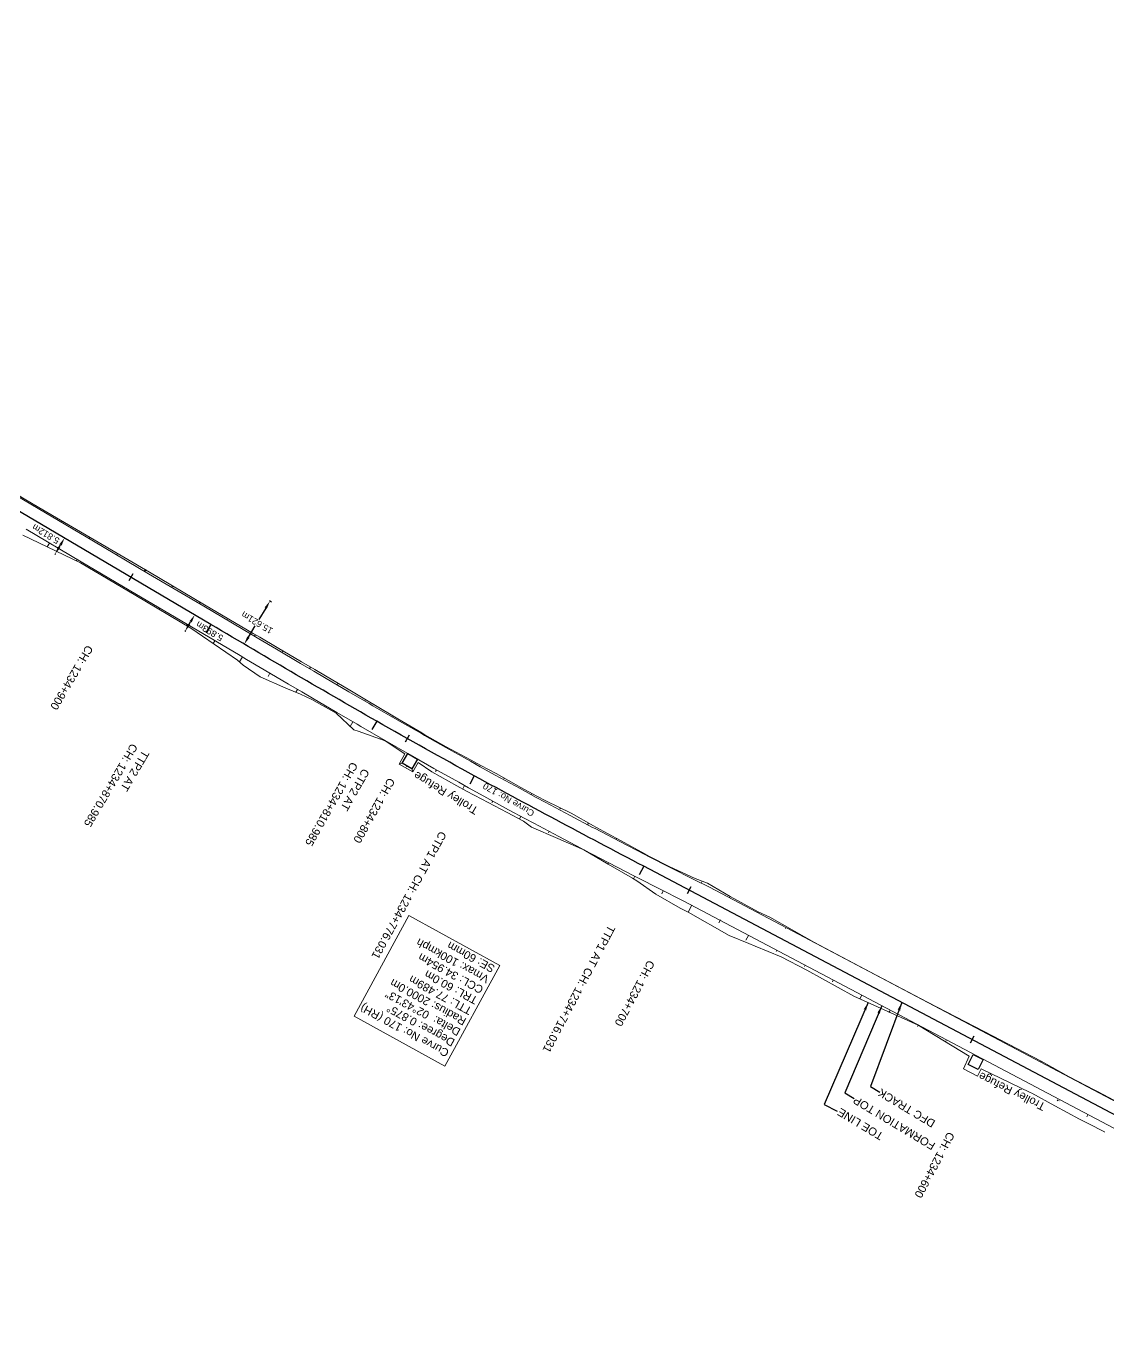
# Model space of a CAD drawing. Header units: metres. Extents: x 593990 to 611207, y 3401545 to 3411811.
# Drawn here: x 607762.8 to 608100.7, y 3403319.5 to 3403731.6 of the extents above; entities that cross this region are included whole.
import ezdxf
from ezdxf.enums import TextEntityAlignment as Align

# ---------------------------------------------------------------- set-up
doc = ezdxf.new("R2010")
doc.units = ezdxf.units.M
doc.header["$MEASUREMENT"] = 0
doc.linetypes.add('CENTER2', pattern=[1.125, 0.75, -0.125, 0.125, -0.125])
for name, color, linetype, lineweight in [('C-ALIG-DG-CURVE', 1, 'CENTER2', 70), ('C-ALIG-DG-LINE', 1, 'CENTER2', 70), ('C-ALIG-DG-SPIRAL', 1, 'CENTER2', 70), ('C-ALIG-LABL-DG', 1, 'Continuous', 25), ('C-ALIG-LABL-DG-MARK', 1, 'Continuous', 25), ('Proposed Curve_Details', 10, 'Continuous', 0), ('PROPOSED DFCC TOE LINE', 239, 'Continuous', 0), ('PROPOSED DFCC TOE SLOPES', 239, 'Continuous', 0), ('PROPOSED DFCC TRACK', 1, 'Continuous', 0), ('PROPOSED FORMATION LINE - PLAN', 187, 'Continuous', 0)]:
    doc.layers.add(name, color=color, linetype=linetype, lineweight=lineweight)
doc.layers.add('Trolley Refuse', color=10, linetype='Continuous')
doc.styles.add('Arial', font='arial.ttf')
doc.styles.get("Standard").update_dxf_attribs({"font": 'arial.ttf'})
doc.styles.add('Style-Arial', font='arial.ttf')
doc.dimstyles.new('ISO-25', dxfattribs={"dimtxt": 2.5, "dimasz": 2.5, "dimexe": 1.25, "dimexo": 0.625, "dimtad": 1, "dimtxsty": 'Standard', "dimcen": 2.5, "dimadec": 0, "dimazin": 0, "dimtfac": 1, "dimtmove": 0, "dimatfit": 3, "dimfxl": 1, "dimarcsym": 0})
doc.dimstyles.get("Standard").update_dxf_attribs({"dimtxt": 0.18, "dimasz": 0.18, "dimexe": 0.18, "dimexo": 0.0625, "dimgap": 0.09, "dimtad": 0, "dimtih": 1, "dimtoh": 1, "dimdec": 4, "dimzin": 0, "dimdsep": 46, "dimtxsty": 'Standard', "dimcen": 0.09, "dimadec": 0, "dimazin": 0, "dimtfac": 1, "dimtdec": 4, "dimtofl": 0, "dimtmove": 0, "dimatfit": 3, "dimfxl": 1, "dimtolj": 1, "dimtzin": 0, "dimarcsym": 0})

# ---------------------------------------------------------------- blocks, each defined once
blk = doc.blocks.new('*D270')
at = {"layer": 'Defpoints', "color": 0, "transparency": 16777216}
for p in [(607774.72, 3403571.78), (607774.97, 3403571.64), (607772.01, 3403566.63, 263.01)]:
    blk.add_point(p, dxfattribs=at)
at = {"layer": 'PROPOSED DFCC TRACK', "color": 0, "lineweight": -2, "transparency": 16777216}
for p, q in [((607774.86, 3403571.7), (607774.62, 3403571.84)), ((607773.04, 3403568.93), (607773.45, 3403569.63)), ((607771.91, 3403566.69), (607771.66, 3403566.84))]:
    blk.add_line(p, q, dxfattribs=at)
at = {"layer": 'PROPOSED DFCC TRACK', "color": 0, "transparency": 16777216}
for points in [[(607773.1, 3403569.84), (607773.81, 3403569.42), (607774.72, 3403571.78)], [(607772.68, 3403569.14), (607773.4, 3403568.72), (607771.77, 3403566.77)]]:
    blk.add_solid(points, dxfattribs=at)
at = {"layer": 'PROPOSED DFCC TRACK', "color": 0, "lineweight": 0, "transparency": 16777216, "insert": (607768.87, 3403573.07), "char_height": 2, "attachment_point": 5, "rotation": 149, "style": 'Style-Arial'}
blk.add_mtext('\\A1;5.812m', dxfattribs=at)
blk = doc.blocks.new('TerminatorOpen_0.5')
at = {"color": 0, "linetype": 'ByBlock', "lineweight": -2}
for q in [(-1, 0.25), (-1, 0), (-1, -0.25)]:
    blk.add_line((0, 0), q, dxfattribs=at)
blk = doc.blocks.new('*D271')
at = {"layer": 'Defpoints', "color": 0, "transparency": 16777216}
for p in [(607815.4, 3403547.77), (607815.78, 3403547.56), (607812.78, 3403542.48, 262.9)]:
    blk.add_point(p, dxfattribs=at)
at = {"layer": 'PROPOSED DFCC TRACK', "color": 0, "lineweight": -2, "transparency": 16777216}
for p, q in [((607815.67, 3403547.62), (607815.3, 3403547.84)), ((607812.67, 3403542.54), (607812.3, 3403542.76)), ((607813.68, 3403544.85), (607814.13, 3403545.62))]:
    blk.add_line(p, q, dxfattribs=at)
at = {"layer": 'PROPOSED DFCC TRACK', "color": 0, "transparency": 16777216}
for points in [[(607813.77, 3403545.83), (607814.49, 3403545.41), (607815.4, 3403547.77)], [(607813.32, 3403545.06), (607814.04, 3403544.64), (607812.41, 3403542.7)]]:
    blk.add_solid(points, dxfattribs=at)
at = {"layer": 'PROPOSED DFCC TRACK', "color": 0, "lineweight": 0, "transparency": 16777216, "insert": (607820.06, 3403542.68), "char_height": 2, "attachment_point": 5, "rotation": 149, "style": 'Style-Arial'}
blk.add_mtext('\\A1;5.893m', dxfattribs=at)
blk = doc.blocks.new('*D244')
at = {"layer": 'Defpoints', "color": 0, "transparency": 16777216}
for p in [(607838.9, 3403552.05), (607839.5, 3403551.69), (607831.49, 3403538.28)]:
    blk.add_point(p, dxfattribs=at)
at = {"layer": 'PROPOSED DFCC TRACK', "color": 0, "lineweight": -2, "transparency": 16777216}
for p, q in [((607839.4, 3403551.76), (607838.79, 3403552.12)), ((607837.61, 3403549.91), (607835.48, 3403546.33)), ((607832.17, 3403540.79), (607834.3, 3403544.37)), ((607831.38, 3403538.35), (607830.78, 3403538.71))]:
    blk.add_line(p, q, dxfattribs=at)
at = {"layer": 'PROPOSED DFCC TRACK', "color": 0, "transparency": 16777216}
for points in [[(607837.26, 3403550.12), (607837.97, 3403549.69), (607838.9, 3403552.05)], [(607831.81, 3403541), (607832.52, 3403540.58), (607830.88, 3403538.64)]]:
    blk.add_solid(points, dxfattribs=at)
at = {"layer": 'PROPOSED DFCC TRACK', "color": 0, "lineweight": 0, "transparency": 16777216, "insert": (607834.89, 3403545.35), "char_height": 2, "attachment_point": 5, "rotation": 149, "style": 'Style-Arial'}
blk.add_mtext('\\A1;15.621m', dxfattribs=at)
blk = doc.blocks.new('Tick Hor')
blk.add_lwpolyline([(-0.5, 0), (0.5, 0)])

msp = doc.modelspace()

# ---------------------------------------------------------------- linework, layer by layer
at = {"layer": 'C-ALIG-DG-CURVE', "color": 1, "linetype": 'Continuous', "lineweight": 30, "flags": 128}
msp.add_lwpolyline([(607902.7888, 3403497.5195, -0.00436933), (607872.2723, 3403514.5643)], format="xyb", dxfattribs=at)
at = {"layer": 'C-ALIG-DG-LINE', "color": 1, "linetype": 'Continuous', "lineweight": 30, "flags": 128}
for points in [[(607820.4475, 3403544.7986), (607503.8719, 3403731.6164)], [(608233.0328, 3403322.878), (607955.7101, 3403469.2483)]]:
    msp.add_lwpolyline(points, dxfattribs=at)
at = {"layer": 'C-ALIG-DG-SPIRAL', "color": 1, "linetype": 'Continuous', "lineweight": 30, "flags": 128}
for points in [[(607872.2723, 3403514.5643), (607870.5913, 3403515.5237), (607868.9112, 3403516.4846), (607867.232, 3403517.447), (607865.5536, 3403518.4109), (607863.876, 3403519.3763), (607862.1993, 3403520.343), (607860.5232, 3403521.3109), (607858.8479, 3403522.2802), (607857.1733, 3403523.2506), (607855.4994, 3403524.2223), (607853.8261, 3403525.195), (607852.1534, 3403526.1687), (607850.4812, 3403527.1434), (607848.8097, 3403528.1191), (607847.1386, 3403529.0957), (607845.468, 3403530.0731), (607843.7979, 3403531.0512), (607842.1282, 3403532.0302), (607840.459, 3403533.0097), (607838.79, 3403533.9899), (607837.1215, 3403534.9707), (607835.4532, 3403535.952), (607833.7852, 3403536.9338), (607832.1174, 3403537.916), (607830.4499, 3403538.8986), (607828.7826, 3403539.8814), (607827.1154, 3403540.8646), (607825.4483, 3403541.8479), (607823.7813, 3403542.8314), (607822.1144, 3403543.815), (607820.4475, 3403544.7986)], [(607955.7101, 3403469.2483), (607953.9984, 3403470.1518), (607952.2868, 3403471.0552), (607950.5751, 3403471.9588), (607948.8636, 3403472.8626), (607947.1522, 3403473.7666), (607945.4409, 3403474.6708), (607943.7298, 3403475.5754), (607942.0189, 3403476.4803), (607940.3083, 3403477.3857), (607938.5978, 3403478.2915), (607936.8877, 3403479.1979), (607935.1779, 3403480.1049), (607933.4684, 3403481.0125), (607931.7593, 3403481.9208), (607930.0505, 3403482.8298), (607928.3423, 3403483.7397), (607926.6344, 3403484.6504), (607924.9271, 3403485.562), (607923.2202, 3403486.4746), (607921.5139, 3403487.3881), (607919.8082, 3403488.3028), (607918.103, 3403489.2185), (607916.3985, 3403490.1355), (607914.6947, 3403491.0536), (607912.9915, 3403491.9731), (607911.2891, 3403492.8938), (607909.5874, 3403493.816), (607907.8865, 3403494.7395), (607906.1864, 3403495.6646), (607904.4871, 3403496.5912), (607902.7887, 3403497.5194)]]:
    msp.add_lwpolyline(points, dxfattribs=at)
at = {"layer": 'C-ALIG-LABL-DG-MARK', "color": 1, "linetype": 'Continuous', "lineweight": 25}
for p, q in [((607820.4475, 3403544.7986), (607818.9228, 3403542.2149)), ((607872.2723, 3403514.5643), (607870.7866, 3403511.9581)), ((607902.7888, 3403497.5195), (607901.3488, 3403494.8877)), ((607955.7101, 3403469.2483), (607954.3098, 3403466.5952))]:
    msp.add_line(p, q, dxfattribs=at)
at = {"layer": 'Proposed Curve_Details'}
msp.add_lwpolyline([(607893.6129, 3403406.7755), (607910.7263, 3403438.2581), (607882.3573, 3403453.8663), (607865.2439, 3403422.3837)], close=True, dxfattribs=at)
at = {"layer": 'PROPOSED DFCC TOE LINE', "lineweight": 0, "flags": 128}
for points in [[(607749.4793, 3403591.4273), (607766.7313, 3403581.3094), (607783.9859, 3403571.1958), (607801.2404, 3403561.0822), (607818.4945, 3403550.968), (607833.6909, 3403542.0074), (607835.7217, 3403540.8082), (607841.2245, 3403537.5596), (607848.7594, 3403533.1191), (607852.9518, 3403530.6705), (607856.3108, 3403528.7122), (607863.8571, 3403524.3022), (607870.1435, 3403520.4944), (607871.3332, 3403519.7762), (607878.8662, 3403515.3524), (607886.3921, 3403510.9201), (607887.3415, 3403510.3518), (607893.9713, 3403506.5853), (607901.7629, 3403502.3804), (607904.8295, 3403500.7409), (607909.5775, 3403498.2198), (607917.307, 3403493.905), (607922.3098, 3403491.1211), (607925.1206, 3403489.745), (607933.047, 3403485.7982), (607940.0103, 3403481.9128), (607940.7795, 3403481.4863), (607948.4288, 3403477.2735), (607956.1007, 3403473.0951), (607957.5221, 3403472.3255), (607963.8761, 3403469.111), (607971.816, 3403465.447), (607975.6799, 3403463.9731), (607982.703, 3403459.7877), (607991.493, 3403455.042), (607995.1184, 3403453.3988), (608009.0604, 3403445.4922), (608010.688, 3403444.6274), (608028.3322, 3403435.217), (608044.4077, 3403426.7894), (608062.1603, 3403417.5963), (608079.8987, 3403408.3745), (608088.6511, 3403403.528), (608088.7072, 3403403.5), (608096.4574, 3403399.4375), (608097.5461, 3403398.9268), (608104.3945, 3403395.2775)], [(607969.6539, 3403454.8934), (607967.1343, 3403456.1774), (607959.5427, 3403460.5907), (607953.6061, 3403464.6781), (607952.1989, 3403465.4882), (607944.6027, 3403469.8883), (607937.0432, 3403474.3565), (607936.2525, 3403474.7507), (607928.8551, 3403477.8966), (607920.6491, 3403481.4187), (607918.1243, 3403483.3608), (607913.0237, 3403486.0255), (607905.1575, 3403490.1858), (607900.3932, 3403492.7359), (607897.3166, 3403494.3948), (607889.5596, 3403498.7556), (607885.2074, 3403501.6483), (607883.5701, 3403498.7567), (607879.3114, 3403501.1681), (607881.117, 3403504.357), (607874.8787, 3403508.4181), (607866.4873, 3403511.4158), (607865.1409, 3403511.8733), (607859.6394, 3403517.0726), (607851.9993, 3403521.359), (607848.4591, 3403523.0217), (607843.8979, 3403524.8575), (607835.8356, 3403528.421), (607830.5808, 3403532.0961), (607828.7661, 3403533.662), (607814.1955, 3403543.6829), (607796.9765, 3403553.8567), (607779.7575, 3403564.0306), (607761.6493, 3403572.6975)], [(608021.3888, 3403428.6428), (608006.7482, 3403436.7561), (607998.6381, 3403440.9259), (607990.537, 3403444.2914), (607988.5606, 3403445.1064), (607982.4232, 3403447.6403), (607969.6539, 3403454.8934)], [(608099.7283, 3403386.243), (608099.7015, 3403386.2567), (608094.6119, 3403388.8537), (608091.907, 3403390.2175), (608084.2335, 3403394.4273), (608077.0062, 3403398.3479), (608076.5289, 3403398.5814), (608061.2215, 3403405.9927), (608060.0826, 3403403.711), (608055.6492, 3403405.9561), (608057.4322, 3403409.9562), (608041.5064, 3403419.5856), (608021.3888, 3403428.6428)]]:
    msp.add_lwpolyline(points, dxfattribs=at)
at = {"layer": 'PROPOSED DFCC TOE SLOPES'}
for p, q in [((607770.0154, 3403570.2055), (607769.3196, 3403569.0264)), ((607778.6276, 3403565.1232), (607778.3737, 3403564.6929)), ((607787.2398, 3403560.041), (607787.0511, 3403559.7211)), ((607795.8521, 3403554.9587), (607795.6606, 3403554.6342)), ((607804.4643, 3403549.8765), (607804.2701, 3403549.5473)), ((607813.0766, 3403544.7942), (607812.8796, 3403544.4604)), ((607821.6888, 3403539.712), (607821.1924, 3403538.8708))]:
    msp.add_line(p, q, dxfattribs=at)
at = {"layer": 'PROPOSED DFCC TOE SLOPES', "flags": 128}
for points in [[(607765.1708, 3403581.7729), (607765.3689, 3403582.1085)], [(607773.8895, 3403576.871), (607773.9959, 3403577.0514)], [(607782.3953, 3403571.6084), (607782.6232, 3403571.9946)], [(607791.129, 3403566.7319), (607791.2505, 3403566.9378)], [(607799.6198, 3403561.4439), (607799.8777, 3403561.881)], [(607799.8456, 3403561.3106), (607800.2097, 3403561.9275)], [(607808.3684, 3403556.5928), (607808.5048, 3403556.8239)], [(607816.8443, 3403551.2794), (607817.1319, 3403551.7668)], [(607825.6022, 3403546.4441), (607825.748, 3403546.691)], [(607834.068, 3403541.1153), (607834.3609, 3403541.6118)], [(607830.3011, 3403534.6297), (607829.4048, 3403533.1109)], [(607830.3026, 3403534.6288), (607829.4065, 3403533.1094)], [(607842.8237, 3403536.2842), (607842.9694, 3403536.5313)], [(607851.2868, 3403530.9688), (607851.5817, 3403531.4707)], [(607838.9212, 3403529.5456), (607838.3399, 3403528.5583)], [(607860.0519, 3403526.1786), (607860.2033, 3403526.4375)], [(607847.5511, 3403524.4649), (607847.04, 3403523.5929)], [(607856.1928, 3403519.3997), (607856.1063, 3403519.2515)], [(607868.5204, 3403520.8929), (607868.7716, 3403521.3254)], [(607864.8312, 3403514.3622), (607864.0056, 3403512.9463)], [(607877.2512, 3403516.0711), (607877.35, 3403516.2428)], [(607885.7983, 3403510.9428), (607885.9379, 3403511.1876)], [(607873.5103, 3403509.3419), (607873.4061, 3403509.1617)], [(607894.5263, 3403506.1431), (607894.5879, 3403506.2525)], [(607880.2614, 3403501.4312), (607879.3114, 3403501.1681)], [(607903.1543, 3403501.1737), (607903.3525, 3403501.5306)], [(607881.7842, 3403500.569), (607881.6125, 3403500.2657)], [(607883.307, 3403499.7067), (607883.5701, 3403498.7567)], [(607890.9476, 3403499.4072), (607890.6401, 3403498.8641)], [(607899.7521, 3403494.4841), (607899.1563, 3403493.4028)], [(607911.995, 3403496.5851), (607912.1146, 3403496.8035)], [(607908.5432, 3403489.6408), (607908.2799, 3403489.1572)], [(607920.6197, 3403491.6038), (607920.8099, 3403491.9557)], [(607917.3256, 3403484.8586), (607916.8676, 3403484.0174)], [(607929.5456, 3403487.1814), (607929.6974, 3403487.4661)], [(607938.1935, 3403482.2336), (607938.4754, 3403482.7692)], [(607926.181, 3403480.1101), (607925.9487, 3403479.6769)], [(607947.1073, 3403477.7878), (607947.1935, 3403477.9538)], [(607955.8751, 3403473.051), (607955.9421, 3403473.1815)], [(607957.474, 3403472.2312), (607957.5221, 3403472.3255)], [(607944.8208, 3403470.3112), (607944.6027, 3403469.8883)], [(607963.8167, 3403468.9946), (607963.8761, 3403469.111)], [(607964.7556, 3403468.5187), (607964.794, 3403468.5942)], [(607952.906, 3403466.1447), (607952.4867, 3403465.3225)], [(607973.657, 3403464.0128), (607973.9667, 3403464.6267)], [(607961.8143, 3403461.6013), (607961.3557, 3403460.7023)], [(607961.8352, 3403461.5906), (607961.3791, 3403460.6894)], [(607970.7577, 3403457.0752), (607969.6536, 3403454.8935)], [(607982.5089, 3403459.4008), (607982.703, 3403459.7877)], [(607979.723, 3403452.5705), (607979.2311, 3403451.5879)], [(607991.3415, 3403454.7389), (607991.493, 3403455.042)], [(607988.449, 3403447.678), (607987.6884, 3403446.1542)], [(608000.0516, 3403449.8347), (608000.078, 3403449.8875)], [(608009.0188, 3403445.4089), (608009.0604, 3403445.4922)], [(608010.6487, 3403444.5487), (608010.688, 3403444.6274)], [(607997.295, 3403443.0089), (607997.1221, 3403442.6625)], [(608006.1426, 3403438.339), (608005.9228, 3403437.8985)], [(608028.3316, 3403435.2157), (608028.3322, 3403435.217)], [(608014.9794, 3403433.6747), (608014.7303, 3403433.1753)], [(608035.4413, 3403431.2173), (608035.4467, 3403431.2281)], [(608023.8489, 3403428.9931), (608023.2551, 3403427.8026)], [(608032.5924, 3403424.1184), (608032.3463, 3403423.6251)], [(608044.3845, 3403426.743), (608044.4077, 3403426.7894)], [(608054.1704, 3403423.8691), (608054.1983, 3403423.9249)], [(608041.5409, 3403419.6549), (608041.3054, 3403419.1828)], [(608050.224, 3403414.7792), (608050.1418, 3403414.6143)], [(608062.0674, 3403417.41), (608062.1603, 3403417.5963)], [(608070.9061, 3403412.745), (608070.9669, 3403412.8669)], [(608079.7503, 3403408.077), (608079.8987, 3403408.3745)], [(608079.7509, 3403408.0767), (608079.8993, 3403408.3742)], [(608088.5923, 3403403.4102), (608088.6511, 3403403.528)], [(608088.5971, 3403403.4077), (608088.656, 3403403.5254)], [(608088.6477, 3403403.381), (608088.7065, 3403403.4987)], [(608096.3754, 3403399.2734), (608096.4574, 3403399.4375)], [(608097.4388, 3403398.7411), (608097.5344, 3403398.9324)], [(608097.4501, 3403398.7354), (608097.5461, 3403398.9268)], [(608085.118, 3403396.3297), (608084.968, 3403396.0291)], [(608085.5784, 3403396.0996), (608085.499, 3403395.9405)], [(608094.5148, 3403391.6326), (608094.2117, 3403391.0276)]]:
    msp.add_lwpolyline(points, dxfattribs=at)
at = {"layer": 'PROPOSED FORMATION LINE - PLAN', "lineweight": 0, "flags": 128}
for points in [[(607976.2933, 3403462.6813), (607971.6124, 3403465.044), (607963.8168, 3403468.9945), (607957.4738, 3403472.2312), (607956.0357, 3403472.9683), (607948.2716, 3403476.9702), (607940.5272, 3403481.0049), (607939.7483, 3403481.4133), (607932.695, 3403485.1346), (607924.8838, 3403489.304), (607922.1293, 3403490.7864), (607917.0938, 3403493.5129), (607909.3253, 3403497.7613), (607904.6186, 3403500.3603), (607901.5784, 3403502.0491), (607893.8534, 3403506.376), (607887.2174, 3403510.1335), (607886.2558, 3403510.6809), (607878.6752, 3403515.0202), (607871.1088, 3403519.389), (607869.9067, 3403520.0862), (607863.5541, 3403523.7827), (607856.0084, 3403528.1964), (607852.6546, 3403530.1646), (607848.4689, 3403532.6255), (607840.933, 3403537.0652), (607835.429, 3403540.3122), (607833.3978, 3403541.5108), (607818.2046, 3403550.4766), (607800.9801, 3403560.6411), (607783.7556, 3403570.8056), (607766.5311, 3403580.9702), (607749.3066, 3403591.1347)], [(607968.2313, 3403458.3494), (607960.4168, 3403462.3094), (607954.0554, 3403465.5556), (607952.6127, 3403466.2949), (607944.8216, 3403470.3108), (607937.046, 3403474.3618), (607936.2637, 3403474.772), (607929.1801, 3403478.5092), (607921.3354, 3403482.6965), (607918.569, 3403484.1853), (607913.5119, 3403486.9236), (607905.7101, 3403491.1902), (607900.9831, 3403493.8003), (607897.9299, 3403495.4963), (607890.1717, 3403499.8419), (607883.5087, 3403503.6146), (607882.5435, 3403504.1641), (607874.9364, 3403508.5185), (607867.3477, 3403512.9002), (607866.1424, 3403513.5993), (607859.7747, 3403517.3045), (607852.2149, 3403521.7265), (607848.8561, 3403523.6976), (607844.6653, 3403526.1615), (607837.1233, 3403530.6048), (607831.6174, 3403533.8529), (607829.5861, 3403535.0516), (607814.3929, 3403544.0174), (607797.1684, 3403554.182), (607779.9439, 3403564.3465), (607762.7194, 3403574.511)], [(608234.8066, 3403326.2386), (607976.2933, 3403462.6813)], [(608231.2591, 3403319.5174), (607968.2313, 3403458.3494)]]:
    msp.add_lwpolyline(points, dxfattribs=at)
at = {"layer": 'Trolley Refuse'}
for points in [[(607881.9859, 3403504.4769), (607885.0315, 3403502.7524), (607883.307, 3403499.7067), (607880.2614, 3403501.4312)], [(608058.719, 3403410.497), (608061.851, 3403408.9348), (608060.2888, 3403405.8027), (608057.1568, 3403407.365)]]:
    msp.add_lwpolyline(points, close=True, dxfattribs=at)

# ---------------------------------------------------------------- block references
at = {"layer": 'C-ALIG-LABL-DG', "color": 1, "linetype": 'Continuous', "lineweight": 25}
for p, xscale, yscale, zscale, rotation in [((607795.4592, 3403559.5447), 2.500000000000005, 2.500000000000005, 2.500000000000005, 239.4542715950842), ((607881.8306, 3403509.1502), 2.500000000000001, 2.500000000000001, 2.500000000000001, 240.6286358272109), ((607969.8873, 3403461.7656), 2.500000000000004, 2.500000000000004, 2.500000000000004, 242.1750097458581), ((608058.3251, 3403415.0884), 2.500000000000004, 2.500000000000004, 2.500000000000004, 242.1750097458581)]:
    msp.add_blockref('Tick Hor', p, dxfattribs=dict(at, xscale=xscale, yscale=yscale, zscale=zscale, rotation=rotation))

# ---------------------------------------------------------------- texts
at = {"layer": 'C-ALIG-LABL-DG', "color": 1, "style": 'Arial'}
for s, rotation, p in [('TTP1 AT CH: 1234+716.031', 242.174946, (607944.7188, 3403451.0997)), ('CH: 1234+600', 242.17501, (608050.7997, 3403386.5111))]:
    msp.add_text(s, height=2.5, rotation=rotation, dxfattribs=at).set_placement(p)
at = {"layer": 'C-ALIG-LABL-DG', "color": 1, "insert": (607801.3248, 3403504.4492, 107.2806), "char_height": 2.5, "width": 46.858236, "attachment_point": 1, "rotation": 239.454496, "style": 'Arial'}
msp.add_mtext('TTP2 AT\\PCH: 1234+870.985', dxfattribs=at)
at = {"layer": 'Proposed Curve_Details', "insert": (607921.7967, 3403486.39), "char_height": 2, "attachment_point": 7, "rotation": 149.711205, "line_spacing_factor": 0.9, "style": 'Style-Arial'}
msp.add_mtext('Curve No: 170', dxfattribs=at)
at = {"layer": 'Proposed Curve_Details', "lineweight": 0, "insert": (607909.4912, 3403438.1016), "char_height": 2.5, "attachment_point": 7, "rotation": 151.472245, "line_spacing_factor": 0.9, "style": 'Style-Arial'}
msp.add_mtext('Curve No: 170{\\C1; (RH)}\\PDegree: 0.875%%D\\PDelta:  02%%D43\'13"\\PRadius: 2000.0m\\PTTL: 77.489m\\PTRL: 60.0m\\PCCL: 34.954m\\PVmax: 100kmph\\PSE: 60mm', dxfattribs=at)
at = {"layer": 'PROPOSED DFCC TOE LINE', "lineweight": 0}
msp.add_text('TOE LINE', height=2.5, rotation=149, dxfattribs=at).set_placement((608017.2589, 3403393.8759, 306.8582), align=Align.RIGHT)
at = {"layer": 'PROPOSED DFCC TRACK', "color": 10, "linetype": 'Continuous', "lineweight": -3, "ltscale": 5}
msp.add_text('DFC TRACK', height=2.5, rotation=149, dxfattribs=at).set_placement((608029.9572, 3403399.932), align=Align.RIGHT)
at = {"layer": 'PROPOSED FORMATION LINE - PLAN', "lineweight": 0}
msp.add_text('FORMATION TOP', height=2.5, rotation=149, dxfattribs=at).set_placement((608022.1425, 3403397.5884, 306.8582), align=Align.RIGHT)
at = {"layer": 'Trolley Refuse'}
for rotation, p in [(149.17669, (607904.2713, 3403487.3815)), (153.774962, (608081.5098, 3403395.004))]:
    msp.add_text('Trolley Refuge', height=2.5, rotation=rotation, dxfattribs=at).set_placement(p)

# ---------------------------------------------------------------- dimensions: what is measured, and where the dimension line sits
at = {"layer": 'PROPOSED DFCC TRACK', "color": 10, "lineweight": 0}
for base, p1, p2, picture, middle in [((607774.7248, 3403571.7801), (607772.015, 3403566.6305, 263.011), (607774.9689, 3403571.636), '*D270', (607768.8702, 3403573.0652)), ((607815.4044, 3403547.7741), (607812.7805, 3403542.4797, 262.9041), (607815.7756, 3403547.555), '*D271', (607820.0611, 3403542.6842))]:
    dim = msp.add_linear_dim(base=base, p1=p1, p2=p2, angle=59.454196, text='<>m', dimstyle='Standard', override={"dimtxt": 2, "dimasz": 2.5, "dimexe": 0.125, "dimexo": 0.125, "dimgap": 0.125, "dimtad": 1, "dimtih": 0, "dimtoh": 0, "dimdec": 3, "dimzin": 11, "dimtxsty": 'Style-Arial', "dimsah": 1, "dimadec": 4, "dimazin": 3, "dimtmove": 2, "dimatfit": 1, "dimldrblk": 'TerminatorOpen_0.5', "dimfrac": 2, "dimtzin": 11}, dxfattribs=at)
    dim.commit()
    dim.dimension.update_dxf_attribs({"geometry": picture, "text_midpoint": middle, "dimtype": 129, "text_rotation": 149})
dim = msp.add_aligned_dim(p1=(607831.492, 3403538.2812), p2=(607839.5031, 3403551.6912), distance=0.7076, dimstyle='Standard', override={"dimtxt": 2, "dimasz": 2.5, "dimexe": 0.125, "dimexo": 0.125, "dimgap": 0.125, "dimtad": 1, "dimtih": 0, "dimtoh": 0, "dimdec": 3, "dimzin": 11, "dimpost": 'm', "dimtxsty": 'Style-Arial', "dimsah": 1, "dimadec": 4, "dimazin": 3, "dimtmove": 2, "dimatfit": 1, "dimldrblk": 'TerminatorOpen_0.5', "dimfrac": 2, "dimtzin": 11}, dxfattribs=at)
dim.commit()
dim.dimension.update_dxf_attribs({"geometry": '*D244', "text_midpoint": (607834.8901, 3403545.349), "text_rotation": 149})

# ---------------------------------------------------------------- leaders
at = {"layer": 'PROPOSED DFCC TOE LINE', "lineweight": 0}
msp.add_leader([(608025.8747, 3403426.7444), (608012.0838, 3403394.8006), (608016.142, 3403392.7653)], dimstyle='ISO-25', override={"dimtxt": 3, "dimasz": 2.5, "dimgap": 0.625, "dimtad": 0, "dimdec": 3, "dimzin": 2, "dimtdec": 3}, dxfattribs=at)
at = {"layer": 'PROPOSED DFCC TRACK', "color": 10, "linetype": 'Continuous', "lineweight": -3, "ltscale": 5}
msp.add_leader([(608036.362, 3403426.6804, 130.919), (608026.5639, 3403400.498, 130.919), (608029.5231, 3403398.7154, 130.919)], dimstyle='ISO-25', override={"dimtxt": 3, "dimasz": 2.5, "dimgap": 0.625, "dimtad": 0, "dimdec": 3, "dimzin": 2, "dimtdec": 3}, dxfattribs=at)
at = {"layer": 'PROPOSED FORMATION LINE - PLAN', "lineweight": 0}
msp.add_leader([(608030.1256, 3403425.6802), (608018.529, 3403398.5155), (608021.4881, 3403396.733)], dimstyle='ISO-25', override={"dimtxt": 3, "dimasz": 2.5, "dimgap": 0.625, "dimtad": 0, "dimdec": 3, "dimzin": 2, "dimtdec": 3}, dxfattribs=at)

# ---------------------------------------------------------------- next in the draw order: texts
at = {"layer": 'C-ALIG-LABL-DG', "color": 1, "linetype": 'Continuous', "lineweight": 25, "char_height": 2.5, "style": 'Arial', "bg_fill": 3, "box_fill_scale": 1.04, "bg_fill_color": 256, "bg_fill_true_color": 13158600, "bg_fill_transparency": 0}
for s, insert, width, attachment_point, rotation in [('CH: 1234+900', (607782.7027, 3403537.928), 22.502814, 4, 239.454272), ('CTP1 AT CH: 1234+776.031', (607871.6375, 3403440.5844), 44.373516, 6, 241.315305), ('CH: 1234+700', (607958.1713, 3403439.5677), 22.502814, 4, 242.17501)]:
    msp.add_mtext(s, dxfattribs=dict(at, insert=insert, width=width, attachment_point=attachment_point, rotation=rotation))

# ---------------------------------------------------------------- next in the draw order: texts
at = {"layer": 'C-ALIG-LABL-DG', "color": 1, "style": 'Arial'}
msp.add_text('CH: 1234+800', height=2.5, rotation=240.628636, dxfattribs=at).set_placement((607875.9541, 3403497.1186))
at = {"layer": 'C-ALIG-LABL-DG', "color": 1, "insert": (607870.148, 3403498.7501), "char_height": 2.5, "width": 47.210269, "attachment_point": 1, "rotation": 240.313934, "style": 'Arial'}
msp.add_mtext('CTP2 AT \\PCH: 1234+810.985', dxfattribs=at)

doc.saveas('drawing.dxf')
